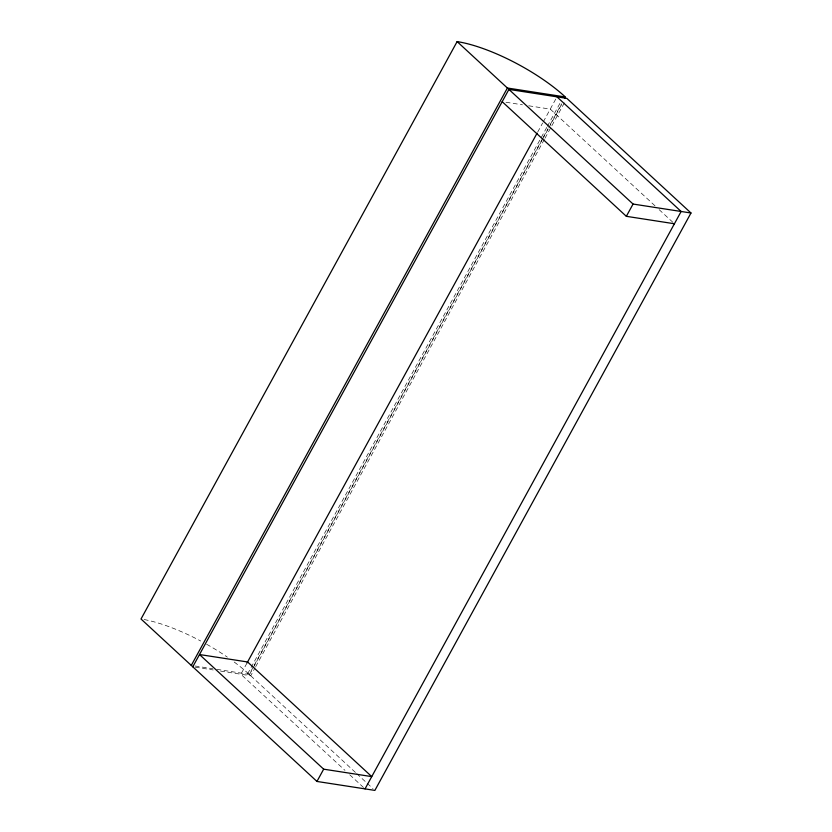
<?xml version="1.0" encoding="UTF-8"?>
<svg xmlns="http://www.w3.org/2000/svg" width="832" height="832" viewBox="0 0 832 832"><rect width="100%" height="100%" fill="white"/><g stroke="black" fill="none" stroke-linecap="round" stroke-linejoin="round"><path stroke-width="0.62" stroke-dasharray="4.16 3.12" d="M246.969 663.083L240.864 674.232L344.968 770.359M537.649 132.142L542.641 123.032M543.265 121.898L555.755 99.07M546.749 127.452L247.468 674.097L248.976 675.49L252.72 668.658M547.373 126.308L560.466 102.398M216.819 669.354L249.205 674.367L253.573 666.39M254.197 665.257L542.87 137.966M543.494 136.833L547.862 128.856M550.358 124.301L561.579 103.802M253.344 667.514L542.017 140.234M542.641 139.09L548.257 128.846M548.881 127.702L561.974 103.792M220.626 671.102L250.713 675.761L255.081 667.784M255.705 666.65L544.378 139.36M545.002 138.226L551.242 126.838M551.866 125.694L564.335 102.918M505.981 102.263L522.423 104.801M528.757 105.789L550.264 109.106L655.325 206.118M195.052 665.995L212.69 668.72M195.322 667.191L213.221 669.958M659.142 209.643L673.473 222.872M250.713 675.761L355.774 772.762M356.73 773.646L366.278 782.465M367.234 783.349L372.965 788.632M349.742 774.769L365.03 788.882M144.113 619.528A86.278 25.948 28.7 0 1 200.689 641.004M206.638 644.259A86.278 25.948 28.7 0 1 227.344 657.134M234.218 662.043A86.278 25.948 28.7 0 1 249.205 674.367"/><path stroke-width="1.25" d="M191.277 665.413L507.395 88.015L565.323 96.97A86.278 25.948 28.7 0 0 457.122 41.6L141.014 618.998L316.95 781.446L374.878 790.4L690.986 213.002L566.831 98.363L508.903 89.409L192.785 666.806M247.104 662.844L537.025 133.286M316.95 781.446L323.669 769.174L371.748 776.61L247.582 661.97L199.503 654.534L323.669 769.174M502.185 101.681L626.34 216.32L633.058 204.048L690.986 213.002M365.03 788.882L681.138 211.484L556.982 96.845M626.34 216.32L674.419 223.756M563.586 96.699L565.094 98.093M457.122 41.6L633.058 204.048"/></g></svg>
